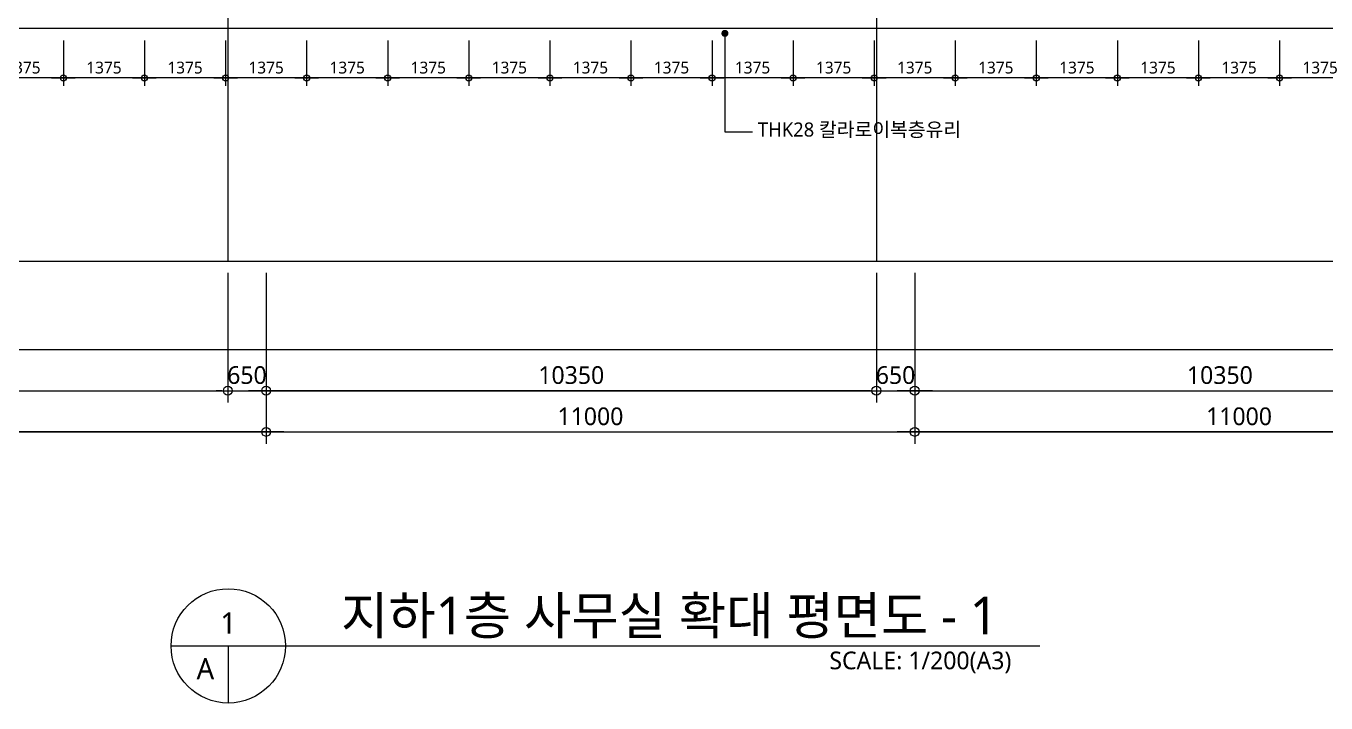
# Model space of a CAD drawing. Header units: millimetres. Extents: x 3775 to 244986, y 1861 to 55808.
# Drawn here: x 28978 to 51025, y 3751 to 15241 of the extents above; entities that cross this region are included whole.
import ezdxf
from ezdxf.enums import TextEntityAlignment as Align

# ---------------------------------------------------------------- set-up
doc = ezdxf.new("R2010")
doc.units = ezdxf.units.MM
doc.header["$LTSCALE"] = 100
doc.header["$MEASUREMENT"] = 0
doc.header["$PDSIZE"] = -10
doc.linetypes.add('CEN', pattern=[62, 60, -1, 0, -1])
doc.layers.get('0').update_dxf_attribs({"linetype": 'CONTINUOUS'})
doc.layers.get('Defpoints').update_dxf_attribs({"color": 171, "linetype": 'CONTINUOUS'})
for name, color, linetype in [('CEN(ST)', 1, 'CEN'), ('NDIM', 7, 'CONTINUOUS'), ('SYM', 7, 'CONTINUOUS'), ('TEXT', 3, 'CONTINUOUS'), ('TEXT(MIN)', 7, 'CONTINUOUS')]:
    doc.layers.add(name, color=color, linetype=linetype)
doc.styles.add('CGS', font='cgse', dxfattribs={"bigfont": 'cgs'})
doc.styles.add('나눔바른고딕', font='NanumBarunGothic.ttf')
doc.dimstyles.new('NDIM 1200', dxfattribs={"dimscale": 75, "dimtxt": 3, "dimasz": 1, "dimexe": 2, "dimexo": 2, "dimgap": 1, "dimtad": 1, "dimdec": 0, "dimdsep": 46, "dimtxsty": 'CGS', "dimblk": 'DOT0', "dimcen": 1, "dimdle": 8, "dimclrd": 256, "dimclre": 256, "dimclrt": 256, "dimadec": 0, "dimazin": 0, "dimtfac": 1, "dimtdec": 0, "dimtix": 1, "dimtmove": 2, "dimatfit": 3, "dimldrblk": 'DOT0', "dimfxl": 1, "dimtolj": 1, "dimtzin": 0, "dimlwd": -1, "dimlwe": -1, "dimarcsym": 0})

# ---------------------------------------------------------------- blocks, each defined once
blk = doc.blocks.new('DOT0')
blk.add_line((-3, 0), (3, 0))
at = {"color": 6}
blk.add_circle((0, 0), 0.75, dxfattribs=at)
blk = doc.blocks.new('*D235')
at = {"layer": 'Defpoints', "color": 0, "ltscale": 0.4, "transparency": 16777216}
for p in [(32400, 11252), (33050, 11252), (33050, 9052)]:
    blk.add_point(p, dxfattribs=at)
at = {"layer": 'NDIM', "ltscale": 0.4, "transparency": 16777216}
for p, q in [((32400, 11052), (32400, 8852)), ((33050, 11052), (33050, 8852)), ((32300, 9052), (32200, 9052)), ((32400, 9052), (33050, 9052)), ((33150, 9052), (33250, 9052))]:
    blk.add_line(p, q, dxfattribs=at)
at = {"layer": 'NDIM', "ltscale": 0.4, "transparency": 16777216, "xscale": 100, "yscale": 100, "zscale": 100}
blk.add_blockref('DOT0', (32400, 9052), dxfattribs=at)
at = {"layer": 'NDIM', "ltscale": 0.4, "transparency": 16777216, "xscale": 100, "yscale": 100, "zscale": 100, "rotation": 180}
blk.add_blockref('DOT0', (33050, 9052), dxfattribs=at)
at = {"layer": 'NDIM', "ltscale": 0.4, "transparency": 16777216, "insert": (32725, 9315), "char_height": 300, "attachment_point": 5, "style": '나눔바른고딕'}
blk.add_mtext('\\A1;650', dxfattribs=at)
blk = doc.blocks.new('*D236')
at = {"layer": 'Defpoints', "color": 0, "ltscale": 0.4, "transparency": 16777216}
for p in [(22050, 11252), (32400, 11252), (32400, 9052)]:
    blk.add_point(p, dxfattribs=at)
at = {"layer": 'NDIM', "ltscale": 0.4, "transparency": 16777216}
for p, q in [((22050, 11052), (22050, 8852)), ((32400, 11052), (32400, 8852)), ((22150, 9052), (32300, 9052))]:
    blk.add_line(p, q, dxfattribs=at)
at = {"layer": 'NDIM', "ltscale": 0.4, "transparency": 16777216, "xscale": 100, "yscale": 100, "zscale": 100, "rotation": 180}
blk.add_blockref('DOT0', (22050, 9052), dxfattribs=at)
at = {"layer": 'NDIM', "ltscale": 0.4, "transparency": 16777216, "xscale": 100, "yscale": 100, "zscale": 100}
blk.add_blockref('DOT0', (32400, 9052), dxfattribs=at)
at = {"layer": 'NDIM', "ltscale": 0.4, "transparency": 16777216, "insert": (27225, 9315), "char_height": 300, "attachment_point": 5, "style": '나눔바른고딕'}
blk.add_mtext('\\A1;10350', dxfattribs=at)
blk = doc.blocks.new('*D237')
at = {"layer": 'Defpoints', "color": 0, "ltscale": 0.4, "transparency": 16777216}
for p in [(33050, 11252), (43400, 11252), (33050, 9052)]:
    blk.add_point(p, dxfattribs=at)
at = {"layer": 'NDIM', "ltscale": 0.4, "transparency": 16777216}
for p, q in [((33050, 11052), (33050, 8852)), ((43400, 11052), (43400, 8852)), ((43300, 9052), (33150, 9052))]:
    blk.add_line(p, q, dxfattribs=at)
at = {"layer": 'NDIM', "ltscale": 0.4, "transparency": 16777216, "xscale": 100, "yscale": 100, "zscale": 100, "rotation": 180}
blk.add_blockref('DOT0', (33050, 9052), dxfattribs=at)
at = {"layer": 'NDIM', "ltscale": 0.4, "transparency": 16777216, "xscale": 100, "yscale": 100, "zscale": 100}
blk.add_blockref('DOT0', (43400, 9052), dxfattribs=at)
at = {"layer": 'NDIM', "ltscale": 0.4, "transparency": 16777216, "insert": (38225, 9315), "char_height": 300, "attachment_point": 5, "style": '나눔바른고딕'}
blk.add_mtext('\\A1;10350', dxfattribs=at)
blk = doc.blocks.new('*D241')
at = {"layer": 'Defpoints', "color": 0, "ltscale": 0.4, "transparency": 16777216}
for p in [(43400, 11252), (44050, 11252), (44050, 9052)]:
    blk.add_point(p, dxfattribs=at)
at = {"layer": 'NDIM', "ltscale": 0.4, "transparency": 16777216}
for p, q in [((43400, 11052), (43400, 8852)), ((44050, 11052), (44050, 8852)), ((43300, 9052), (43200, 9052)), ((43400, 9052), (44050, 9052)), ((44150, 9052), (44250, 9052))]:
    blk.add_line(p, q, dxfattribs=at)
at = {"layer": 'NDIM', "ltscale": 0.4, "transparency": 16777216, "xscale": 100, "yscale": 100, "zscale": 100}
blk.add_blockref('DOT0', (43400, 9052), dxfattribs=at)
at = {"layer": 'NDIM', "ltscale": 0.4, "transparency": 16777216, "xscale": 100, "yscale": 100, "zscale": 100, "rotation": 180}
blk.add_blockref('DOT0', (44050, 9052), dxfattribs=at)
at = {"layer": 'NDIM', "ltscale": 0.4, "transparency": 16777216, "insert": (43725, 9315), "char_height": 300, "attachment_point": 5, "style": '나눔바른고딕'}
blk.add_mtext('\\A1;650', dxfattribs=at)
blk = doc.blocks.new('*D242')
at = {"layer": 'Defpoints', "color": 0, "ltscale": 0.4, "transparency": 16777216}
for p in [(44050, 11252), (54400, 11252), (54400, 9052)]:
    blk.add_point(p, dxfattribs=at)
at = {"layer": 'NDIM', "ltscale": 0.4, "transparency": 16777216}
for p, q in [((44050, 11052), (44050, 8852)), ((54400, 11052), (54400, 8852)), ((44150, 9052), (54300, 9052))]:
    blk.add_line(p, q, dxfattribs=at)
at = {"layer": 'NDIM', "ltscale": 0.4, "transparency": 16777216, "xscale": 100, "yscale": 100, "zscale": 100, "rotation": 180}
blk.add_blockref('DOT0', (44050, 9052), dxfattribs=at)
at = {"layer": 'NDIM', "ltscale": 0.4, "transparency": 16777216, "xscale": 100, "yscale": 100, "zscale": 100}
blk.add_blockref('DOT0', (54400, 9052), dxfattribs=at)
at = {"layer": 'NDIM', "ltscale": 0.4, "transparency": 16777216, "insert": (49225, 9315), "char_height": 300, "attachment_point": 5, "style": '나눔바른고딕'}
blk.add_mtext('\\A1;10350', dxfattribs=at)
blk = doc.blocks.new('*D247')
at = {"layer": 'Defpoints', "color": 0, "ltscale": 0.4, "transparency": 16777216}
for p in [(44050, 11252), (55050, 11252), (44050, 8352)]:
    blk.add_point(p, dxfattribs=at)
at = {"layer": 'NDIM', "ltscale": 0.4, "transparency": 16777216}
for p, q in [((44050, 11052), (44050, 8152)), ((55050, 11052), (55050, 8152)), ((54950, 8352), (44150, 8352))]:
    blk.add_line(p, q, dxfattribs=at)
at = {"layer": 'NDIM', "ltscale": 0.4, "transparency": 16777216, "xscale": 100, "yscale": 100, "zscale": 100, "rotation": 180}
blk.add_blockref('DOT0', (44050, 8352), dxfattribs=at)
at = {"layer": 'NDIM', "ltscale": 0.4, "transparency": 16777216, "xscale": 100, "yscale": 100, "zscale": 100}
blk.add_blockref('DOT0', (55050, 8352), dxfattribs=at)
at = {"layer": 'NDIM', "ltscale": 0.4, "transparency": 16777216, "insert": (49550, 8615), "char_height": 300, "attachment_point": 5, "style": '나눔바른고딕'}
blk.add_mtext('\\A1;11000', dxfattribs=at)
blk = doc.blocks.new('*D248')
at = {"layer": 'Defpoints', "color": 0, "ltscale": 0.4, "transparency": 16777216}
for p in [(33050, 11252), (44050, 11252), (44050, 8352)]:
    blk.add_point(p, dxfattribs=at)
at = {"layer": 'NDIM', "ltscale": 0.4, "transparency": 16777216}
for p, q in [((33050, 11052), (33050, 8152)), ((44050, 11052), (44050, 8152)), ((33150, 8352), (43950, 8352))]:
    blk.add_line(p, q, dxfattribs=at)
at = {"layer": 'NDIM', "ltscale": 0.4, "transparency": 16777216, "xscale": 100, "yscale": 100, "zscale": 100, "rotation": 180}
blk.add_blockref('DOT0', (33050, 8352), dxfattribs=at)
at = {"layer": 'NDIM', "ltscale": 0.4, "transparency": 16777216, "xscale": 100, "yscale": 100, "zscale": 100}
blk.add_blockref('DOT0', (44050, 8352), dxfattribs=at)
at = {"layer": 'NDIM', "ltscale": 0.4, "transparency": 16777216, "insert": (38550, 8615), "char_height": 300, "attachment_point": 5, "style": '나눔바른고딕'}
blk.add_mtext('\\A1;11000', dxfattribs=at)
blk = doc.blocks.new('*D249')
at = {"layer": 'Defpoints', "color": 0, "ltscale": 0.4, "transparency": 16777216}
for p in [(22050, 11252), (33050, 11252), (22050, 8352)]:
    blk.add_point(p, dxfattribs=at)
at = {"layer": 'NDIM', "ltscale": 0.4, "transparency": 16777216}
for p, q in [((22050, 11052), (22050, 8152)), ((33050, 11052), (33050, 8152)), ((32950, 8352), (22150, 8352))]:
    blk.add_line(p, q, dxfattribs=at)
at = {"layer": 'NDIM', "ltscale": 0.4, "transparency": 16777216, "xscale": 100, "yscale": 100, "zscale": 100, "rotation": 180}
blk.add_blockref('DOT0', (22050, 8352), dxfattribs=at)
at = {"layer": 'NDIM', "ltscale": 0.4, "transparency": 16777216, "xscale": 100, "yscale": 100, "zscale": 100}
blk.add_blockref('DOT0', (33050, 8352), dxfattribs=at)
at = {"layer": 'NDIM', "ltscale": 0.4, "transparency": 16777216, "insert": (27550, 8615), "char_height": 300, "attachment_point": 5, "style": '나눔바른고딕'}
blk.add_mtext('\\A1;11000', dxfattribs=at)
blk = doc.blocks.new('*D207')
at = {"layer": 'Defpoints', "color": 0, "ltscale": 0.4, "transparency": 16777216}
for p in [(28237, 15129), (29612, 15129), (28237, 14359)]:
    blk.add_point(p, dxfattribs=at)
at = {"layer": 'NDIM', "ltscale": 0.4, "transparency": 16777216}
for p, q in [((28237, 14995), (28237, 14225)), ((29612, 14995), (29612, 14225)), ((29545, 14359), (28304, 14359))]:
    blk.add_line(p, q, dxfattribs=at)
at = {"layer": 'NDIM', "ltscale": 0.4, "transparency": 16777216, "xscale": 67, "yscale": 67, "zscale": 67, "rotation": 180}
blk.add_blockref('DOT0', (28237, 14359), dxfattribs=at)
at = {"layer": 'NDIM', "ltscale": 0.4, "transparency": 16777216, "xscale": 67, "yscale": 67, "zscale": 67}
blk.add_blockref('DOT0', (29612, 14359), dxfattribs=at)
at = {"layer": 'NDIM', "ltscale": 0.4, "transparency": 16777216, "insert": (28925, 14534), "char_height": 201, "attachment_point": 5, "style": '나눔바른고딕'}
blk.add_mtext('\\A1;1375', dxfattribs=at)
blk = doc.blocks.new('*D208')
at = {"layer": 'Defpoints', "color": 0, "ltscale": 0.4, "transparency": 16777216}
for p in [(29612, 15129), (30987, 15129), (29612, 14359)]:
    blk.add_point(p, dxfattribs=at)
at = {"layer": 'NDIM', "ltscale": 0.4, "transparency": 16777216}
for p, q in [((29612, 14995), (29612, 14225)), ((30987, 14995), (30987, 14225)), ((30920, 14359), (29679, 14359))]:
    blk.add_line(p, q, dxfattribs=at)
at = {"layer": 'NDIM', "ltscale": 0.4, "transparency": 16777216, "xscale": 67, "yscale": 67, "zscale": 67, "rotation": 180}
blk.add_blockref('DOT0', (29612, 14359), dxfattribs=at)
at = {"layer": 'NDIM', "ltscale": 0.4, "transparency": 16777216, "xscale": 67, "yscale": 67, "zscale": 67}
blk.add_blockref('DOT0', (30987, 14359), dxfattribs=at)
at = {"layer": 'NDIM', "ltscale": 0.4, "transparency": 16777216, "insert": (30300, 14534), "char_height": 201, "attachment_point": 5, "style": '나눔바른고딕'}
blk.add_mtext('\\A1;1375', dxfattribs=at)
blk = doc.blocks.new('*D209')
at = {"layer": 'Defpoints', "color": 0, "ltscale": 0.4, "transparency": 16777216}
for p in [(30987, 15129), (32362, 15129), (30987, 14359)]:
    blk.add_point(p, dxfattribs=at)
at = {"layer": 'NDIM', "ltscale": 0.4, "transparency": 16777216}
for p, q in [((30987, 14995), (30987, 14225)), ((32362, 14995), (32362, 14225)), ((32295, 14359), (31054, 14359))]:
    blk.add_line(p, q, dxfattribs=at)
at = {"layer": 'NDIM', "ltscale": 0.4, "transparency": 16777216, "xscale": 67, "yscale": 67, "zscale": 67, "rotation": 180}
blk.add_blockref('DOT0', (30987, 14359), dxfattribs=at)
at = {"layer": 'NDIM', "ltscale": 0.4, "transparency": 16777216, "xscale": 67, "yscale": 67, "zscale": 67}
blk.add_blockref('DOT0', (32362, 14359), dxfattribs=at)
at = {"layer": 'NDIM', "ltscale": 0.4, "transparency": 16777216, "insert": (31675, 14534), "char_height": 201, "attachment_point": 5, "style": '나눔바른고딕'}
blk.add_mtext('\\A1;1375', dxfattribs=at)
blk = doc.blocks.new('*D210')
at = {"layer": 'Defpoints', "color": 0, "ltscale": 0.4, "transparency": 16777216}
for p in [(32362, 15129), (33737, 15129), (32362, 14359)]:
    blk.add_point(p, dxfattribs=at)
at = {"layer": 'NDIM', "ltscale": 0.4, "transparency": 16777216}
for p, q in [((32362, 14995), (32362, 14225)), ((33737, 14995), (33737, 14225)), ((33670, 14359), (32429, 14359))]:
    blk.add_line(p, q, dxfattribs=at)
at = {"layer": 'NDIM', "ltscale": 0.4, "transparency": 16777216, "xscale": 67, "yscale": 67, "zscale": 67, "rotation": 180}
blk.add_blockref('DOT0', (32362, 14359), dxfattribs=at)
at = {"layer": 'NDIM', "ltscale": 0.4, "transparency": 16777216, "xscale": 67, "yscale": 67, "zscale": 67}
blk.add_blockref('DOT0', (33737, 14359), dxfattribs=at)
at = {"layer": 'NDIM', "ltscale": 0.4, "transparency": 16777216, "insert": (33050, 14534), "char_height": 201, "attachment_point": 5, "style": '나눔바른고딕'}
blk.add_mtext('\\A1;1375', dxfattribs=at)
blk = doc.blocks.new('*D211')
at = {"layer": 'Defpoints', "color": 0, "ltscale": 0.4, "transparency": 16777216}
for p in [(33737, 15129), (35112, 15129), (33737, 14359)]:
    blk.add_point(p, dxfattribs=at)
at = {"layer": 'NDIM', "ltscale": 0.4, "transparency": 16777216}
for p, q in [((33737, 14995), (33737, 14225)), ((35112, 14995), (35112, 14225)), ((35045, 14359), (33804, 14359))]:
    blk.add_line(p, q, dxfattribs=at)
at = {"layer": 'NDIM', "ltscale": 0.4, "transparency": 16777216, "xscale": 67, "yscale": 67, "zscale": 67, "rotation": 180}
blk.add_blockref('DOT0', (33737, 14359), dxfattribs=at)
at = {"layer": 'NDIM', "ltscale": 0.4, "transparency": 16777216, "xscale": 67, "yscale": 67, "zscale": 67}
blk.add_blockref('DOT0', (35112, 14359), dxfattribs=at)
at = {"layer": 'NDIM', "ltscale": 0.4, "transparency": 16777216, "insert": (34425, 14534), "char_height": 201, "attachment_point": 5, "style": '나눔바른고딕'}
blk.add_mtext('\\A1;1375', dxfattribs=at)
blk = doc.blocks.new('*D212')
at = {"layer": 'Defpoints', "color": 0, "ltscale": 0.4, "transparency": 16777216}
for p in [(35112, 15129), (36487, 15129), (35112, 14359)]:
    blk.add_point(p, dxfattribs=at)
at = {"layer": 'NDIM', "ltscale": 0.4, "transparency": 16777216}
for p, q in [((35112, 14995), (35112, 14225)), ((36487, 14995), (36487, 14225)), ((36420, 14359), (35179, 14359))]:
    blk.add_line(p, q, dxfattribs=at)
at = {"layer": 'NDIM', "ltscale": 0.4, "transparency": 16777216, "xscale": 67, "yscale": 67, "zscale": 67, "rotation": 180}
blk.add_blockref('DOT0', (35112, 14359), dxfattribs=at)
at = {"layer": 'NDIM', "ltscale": 0.4, "transparency": 16777216, "xscale": 67, "yscale": 67, "zscale": 67}
blk.add_blockref('DOT0', (36487, 14359), dxfattribs=at)
at = {"layer": 'NDIM', "ltscale": 0.4, "transparency": 16777216, "insert": (35800, 14534), "char_height": 201, "attachment_point": 5, "style": '나눔바른고딕'}
blk.add_mtext('\\A1;1375', dxfattribs=at)
blk = doc.blocks.new('*D213')
at = {"layer": 'Defpoints', "color": 0, "ltscale": 0.4, "transparency": 16777216}
for p in [(36487, 15129), (37862, 15129), (36487, 14359)]:
    blk.add_point(p, dxfattribs=at)
at = {"layer": 'NDIM', "ltscale": 0.4, "transparency": 16777216}
for p, q in [((36487, 14995), (36487, 14225)), ((37862, 14995), (37862, 14225)), ((37795, 14359), (36554, 14359))]:
    blk.add_line(p, q, dxfattribs=at)
at = {"layer": 'NDIM', "ltscale": 0.4, "transparency": 16777216, "xscale": 67, "yscale": 67, "zscale": 67, "rotation": 180}
blk.add_blockref('DOT0', (36487, 14359), dxfattribs=at)
at = {"layer": 'NDIM', "ltscale": 0.4, "transparency": 16777216, "xscale": 67, "yscale": 67, "zscale": 67}
blk.add_blockref('DOT0', (37862, 14359), dxfattribs=at)
at = {"layer": 'NDIM', "ltscale": 0.4, "transparency": 16777216, "insert": (37175, 14534), "char_height": 201, "attachment_point": 5, "style": '나눔바른고딕'}
blk.add_mtext('\\A1;1375', dxfattribs=at)
blk = doc.blocks.new('*D214')
at = {"layer": 'Defpoints', "color": 0, "ltscale": 0.4, "transparency": 16777216}
for p in [(37862, 15129), (39237, 15129), (37862, 14359)]:
    blk.add_point(p, dxfattribs=at)
at = {"layer": 'NDIM', "ltscale": 0.4, "transparency": 16777216}
for p, q in [((37862, 14995), (37862, 14225)), ((39237, 14995), (39237, 14225)), ((39170, 14359), (37929, 14359))]:
    blk.add_line(p, q, dxfattribs=at)
at = {"layer": 'NDIM', "ltscale": 0.4, "transparency": 16777216, "xscale": 67, "yscale": 67, "zscale": 67, "rotation": 180}
blk.add_blockref('DOT0', (37862, 14359), dxfattribs=at)
at = {"layer": 'NDIM', "ltscale": 0.4, "transparency": 16777216, "xscale": 67, "yscale": 67, "zscale": 67}
blk.add_blockref('DOT0', (39237, 14359), dxfattribs=at)
at = {"layer": 'NDIM', "ltscale": 0.4, "transparency": 16777216, "insert": (38550, 14534), "char_height": 201, "attachment_point": 5, "style": '나눔바른고딕'}
blk.add_mtext('\\A1;1375', dxfattribs=at)
blk = doc.blocks.new('*D215')
at = {"layer": 'Defpoints', "color": 0, "ltscale": 0.4, "transparency": 16777216}
for p in [(39237, 15129), (40612, 15129), (39237, 14359)]:
    blk.add_point(p, dxfattribs=at)
at = {"layer": 'NDIM', "ltscale": 0.4, "transparency": 16777216}
for p, q in [((39237, 14995), (39237, 14225)), ((40612, 14995), (40612, 14225)), ((40545, 14359), (39304, 14359))]:
    blk.add_line(p, q, dxfattribs=at)
at = {"layer": 'NDIM', "ltscale": 0.4, "transparency": 16777216, "xscale": 67, "yscale": 67, "zscale": 67, "rotation": 180}
blk.add_blockref('DOT0', (39237, 14359), dxfattribs=at)
at = {"layer": 'NDIM', "ltscale": 0.4, "transparency": 16777216, "xscale": 67, "yscale": 67, "zscale": 67}
blk.add_blockref('DOT0', (40612, 14359), dxfattribs=at)
at = {"layer": 'NDIM', "ltscale": 0.4, "transparency": 16777216, "insert": (39925, 14534), "char_height": 201, "attachment_point": 5, "style": '나눔바른고딕'}
blk.add_mtext('\\A1;1375', dxfattribs=at)
blk = doc.blocks.new('*D216')
at = {"layer": 'Defpoints', "color": 0, "ltscale": 0.4, "transparency": 16777216}
for p in [(40612, 15129), (41987, 15129), (40612, 14359)]:
    blk.add_point(p, dxfattribs=at)
at = {"layer": 'NDIM', "ltscale": 0.4, "transparency": 16777216}
for p, q in [((40612, 14995), (40612, 14225)), ((41987, 14995), (41987, 14225)), ((41920, 14359), (40679, 14359))]:
    blk.add_line(p, q, dxfattribs=at)
at = {"layer": 'NDIM', "ltscale": 0.4, "transparency": 16777216, "xscale": 67, "yscale": 67, "zscale": 67, "rotation": 180}
blk.add_blockref('DOT0', (40612, 14359), dxfattribs=at)
at = {"layer": 'NDIM', "ltscale": 0.4, "transparency": 16777216, "xscale": 67, "yscale": 67, "zscale": 67}
blk.add_blockref('DOT0', (41987, 14359), dxfattribs=at)
at = {"layer": 'NDIM', "ltscale": 0.4, "transparency": 16777216, "insert": (41300, 14534), "char_height": 201, "attachment_point": 5, "style": '나눔바른고딕'}
blk.add_mtext('\\A1;1375', dxfattribs=at)
blk = doc.blocks.new('*D217')
at = {"layer": 'Defpoints', "color": 0, "ltscale": 0.4, "transparency": 16777216}
for p in [(41987, 15129), (43362, 15129), (41987, 14359)]:
    blk.add_point(p, dxfattribs=at)
at = {"layer": 'NDIM', "ltscale": 0.4, "transparency": 16777216}
for p, q in [((41987, 14995), (41987, 14225)), ((43362, 14995), (43362, 14225)), ((43295, 14359), (42054, 14359))]:
    blk.add_line(p, q, dxfattribs=at)
at = {"layer": 'NDIM', "ltscale": 0.4, "transparency": 16777216, "xscale": 67, "yscale": 67, "zscale": 67, "rotation": 180}
blk.add_blockref('DOT0', (41987, 14359), dxfattribs=at)
at = {"layer": 'NDIM', "ltscale": 0.4, "transparency": 16777216, "xscale": 67, "yscale": 67, "zscale": 67}
blk.add_blockref('DOT0', (43362, 14359), dxfattribs=at)
at = {"layer": 'NDIM', "ltscale": 0.4, "transparency": 16777216, "insert": (42675, 14534), "char_height": 201, "attachment_point": 5, "style": '나눔바른고딕'}
blk.add_mtext('\\A1;1375', dxfattribs=at)
blk = doc.blocks.new('*D218')
at = {"layer": 'Defpoints', "color": 0, "ltscale": 0.4, "transparency": 16777216}
for p in [(43362, 15129), (44737, 15129), (43362, 14359)]:
    blk.add_point(p, dxfattribs=at)
at = {"layer": 'NDIM', "ltscale": 0.4, "transparency": 16777216}
for p, q in [((43362, 14995), (43362, 14225)), ((44737, 14995), (44737, 14225)), ((44670, 14359), (43429, 14359))]:
    blk.add_line(p, q, dxfattribs=at)
at = {"layer": 'NDIM', "ltscale": 0.4, "transparency": 16777216, "xscale": 67, "yscale": 67, "zscale": 67, "rotation": 180}
blk.add_blockref('DOT0', (43362, 14359), dxfattribs=at)
at = {"layer": 'NDIM', "ltscale": 0.4, "transparency": 16777216, "xscale": 67, "yscale": 67, "zscale": 67}
blk.add_blockref('DOT0', (44737, 14359), dxfattribs=at)
at = {"layer": 'NDIM', "ltscale": 0.4, "transparency": 16777216, "insert": (44050, 14534), "char_height": 201, "attachment_point": 5, "style": '나눔바른고딕'}
blk.add_mtext('\\A1;1375', dxfattribs=at)
blk = doc.blocks.new('*D219')
at = {"layer": 'Defpoints', "color": 0, "ltscale": 0.4, "transparency": 16777216}
for p in [(44737, 15129), (46112, 15129), (44737, 14359)]:
    blk.add_point(p, dxfattribs=at)
at = {"layer": 'NDIM', "ltscale": 0.4, "transparency": 16777216}
for p, q in [((44737, 14995), (44737, 14225)), ((46112, 14995), (46112, 14225)), ((46045, 14359), (44804, 14359))]:
    blk.add_line(p, q, dxfattribs=at)
at = {"layer": 'NDIM', "ltscale": 0.4, "transparency": 16777216, "xscale": 67, "yscale": 67, "zscale": 67, "rotation": 180}
blk.add_blockref('DOT0', (44737, 14359), dxfattribs=at)
at = {"layer": 'NDIM', "ltscale": 0.4, "transparency": 16777216, "xscale": 67, "yscale": 67, "zscale": 67}
blk.add_blockref('DOT0', (46112, 14359), dxfattribs=at)
at = {"layer": 'NDIM', "ltscale": 0.4, "transparency": 16777216, "insert": (45425, 14534), "char_height": 201, "attachment_point": 5, "style": '나눔바른고딕'}
blk.add_mtext('\\A1;1375', dxfattribs=at)
blk = doc.blocks.new('*D220')
at = {"layer": 'Defpoints', "color": 0, "ltscale": 0.4, "transparency": 16777216}
for p in [(46112, 15129), (47487, 15129), (46112, 14359)]:
    blk.add_point(p, dxfattribs=at)
at = {"layer": 'NDIM', "ltscale": 0.4, "transparency": 16777216}
for p, q in [((46112, 14995), (46112, 14225)), ((47487, 14995), (47487, 14225)), ((47420, 14359), (46179, 14359))]:
    blk.add_line(p, q, dxfattribs=at)
at = {"layer": 'NDIM', "ltscale": 0.4, "transparency": 16777216, "xscale": 67, "yscale": 67, "zscale": 67, "rotation": 180}
blk.add_blockref('DOT0', (46112, 14359), dxfattribs=at)
at = {"layer": 'NDIM', "ltscale": 0.4, "transparency": 16777216, "xscale": 67, "yscale": 67, "zscale": 67}
blk.add_blockref('DOT0', (47487, 14359), dxfattribs=at)
at = {"layer": 'NDIM', "ltscale": 0.4, "transparency": 16777216, "insert": (46800, 14534), "char_height": 201, "attachment_point": 5, "style": '나눔바른고딕'}
blk.add_mtext('\\A1;1375', dxfattribs=at)
blk = doc.blocks.new('*D221')
at = {"layer": 'Defpoints', "color": 0, "ltscale": 0.4, "transparency": 16777216}
for p in [(47487, 15129), (48862, 15129), (47487, 14359)]:
    blk.add_point(p, dxfattribs=at)
at = {"layer": 'NDIM', "ltscale": 0.4, "transparency": 16777216}
for p, q in [((47487, 14995), (47487, 14225)), ((48862, 14995), (48862, 14225)), ((48795, 14359), (47554, 14359))]:
    blk.add_line(p, q, dxfattribs=at)
at = {"layer": 'NDIM', "ltscale": 0.4, "transparency": 16777216, "xscale": 67, "yscale": 67, "zscale": 67, "rotation": 180}
blk.add_blockref('DOT0', (47487, 14359), dxfattribs=at)
at = {"layer": 'NDIM', "ltscale": 0.4, "transparency": 16777216, "xscale": 67, "yscale": 67, "zscale": 67}
blk.add_blockref('DOT0', (48862, 14359), dxfattribs=at)
at = {"layer": 'NDIM', "ltscale": 0.4, "transparency": 16777216, "insert": (48175, 14534), "char_height": 201, "attachment_point": 5, "style": '나눔바른고딕'}
blk.add_mtext('\\A1;1375', dxfattribs=at)
blk = doc.blocks.new('*D222')
at = {"layer": 'Defpoints', "color": 0, "ltscale": 0.4, "transparency": 16777216}
for p in [(48862, 15129), (50237, 15129), (48862, 14359)]:
    blk.add_point(p, dxfattribs=at)
at = {"layer": 'NDIM', "ltscale": 0.4, "transparency": 16777216}
for p, q in [((48862, 14995), (48862, 14225)), ((50237, 14995), (50237, 14225)), ((50170, 14359), (48929, 14359))]:
    blk.add_line(p, q, dxfattribs=at)
at = {"layer": 'NDIM', "ltscale": 0.4, "transparency": 16777216, "xscale": 67, "yscale": 67, "zscale": 67, "rotation": 180}
blk.add_blockref('DOT0', (48862, 14359), dxfattribs=at)
at = {"layer": 'NDIM', "ltscale": 0.4, "transparency": 16777216, "xscale": 67, "yscale": 67, "zscale": 67}
blk.add_blockref('DOT0', (50237, 14359), dxfattribs=at)
at = {"layer": 'NDIM', "ltscale": 0.4, "transparency": 16777216, "insert": (49550, 14534), "char_height": 201, "attachment_point": 5, "style": '나눔바른고딕'}
blk.add_mtext('\\A1;1375', dxfattribs=at)
blk = doc.blocks.new('*D223')
at = {"layer": 'Defpoints', "color": 0, "ltscale": 0.4, "transparency": 16777216}
for p in [(50237, 15129), (51612, 15129), (50237, 14359)]:
    blk.add_point(p, dxfattribs=at)
at = {"layer": 'NDIM', "ltscale": 0.4, "transparency": 16777216}
for p, q in [((50237, 14995), (50237, 14225)), ((51612, 14995), (51612, 14225)), ((51545, 14359), (50304, 14359))]:
    blk.add_line(p, q, dxfattribs=at)
at = {"layer": 'NDIM', "ltscale": 0.4, "transparency": 16777216, "xscale": 67, "yscale": 67, "zscale": 67, "rotation": 180}
blk.add_blockref('DOT0', (50237, 14359), dxfattribs=at)
at = {"layer": 'NDIM', "ltscale": 0.4, "transparency": 16777216, "xscale": 67, "yscale": 67, "zscale": 67}
blk.add_blockref('DOT0', (51612, 14359), dxfattribs=at)
at = {"layer": 'NDIM', "ltscale": 0.4, "transparency": 16777216, "insert": (50925, 14534), "char_height": 201, "attachment_point": 5, "style": '나눔바른고딕'}
blk.add_mtext('\\A1;1375', dxfattribs=at)

msp = doc.modelspace()

# ---------------------------------------------------------------- linework, layer by layer
at = {"layer": 'CEN(ST)', "ltscale": 10000}
for p, q in [((32399.8, 47221.6), (32399.8, 11251.7)), ((43399.8, 34105.3), (43399.8, 11251.7)), ((8550.1, 15203.8), (68118.8, 15203.8))]:
    msp.add_line(p, q, dxfattribs=at)
at = {"layer": 'Defpoints', "ltscale": 10000}
for points in [[(5650.1, 8351.7), (71018.8, 8351.7), (71018.8, 50121.6), (5650.1, 50121.6)], [(6350.1, 9051.7), (70318.8, 9051.7), (70318.8, 49421.6), (6350.1, 49421.6)], [(7050.1, 9751.7), (69618.8, 9751.7), (69618.8, 48721.6), (7050.1, 48721.6)], [(8550.1, 11251.7), (68118.8, 11251.7), (68118.8, 47221.6), (8550.1, 47221.6)]]:
    msp.add_lwpolyline(points, close=True, dxfattribs=at)
at = {"layer": 'SYM'}
for p, q in [((31438.4, 4720.8), (46172.2, 4720.8)), ((32408.1, 4720.8), (32408.1, 3751.1))]:
    msp.add_line(p, q, dxfattribs=at)
msp.add_circle((32408.1, 4720.8), 969.7, dxfattribs=at)

# ---------------------------------------------------------------- texts
at = {"layer": 'TEXT', "style": '나눔바른고딕'}
msp.add_text('지하1층 사무실 확대 평면도 - 1 ', height=640, dxfattribs=at).set_placement((45677.1, 5234.7), align=Align.MIDDLE_RIGHT)
for s, p in [('1', (32408.1, 5108.7)), ('A', (32020.2, 4332.9))]:
    msp.add_text(s, height=360, dxfattribs=at).set_placement(p, align=Align.MIDDLE)
msp.add_text('SCALE: 1/200(A3)', height=300, dxfattribs=at).set_placement((45688.7, 4623.8), align=Align.TOP_RIGHT)
at = {"layer": 'TEXT(MIN)', "style": '나눔바른고딕'}
msp.add_text('THK28 칼라로이복층유리', height=240, dxfattribs=at).set_placement((41389.1, 13483.5), align=Align.MIDDLE_LEFT)

# ---------------------------------------------------------------- dimensions: what is measured, and where the dimension line sits
at = {"layer": 'NDIM', "ltscale": 0.4}
for base, p1, p2, override, picture, middle in [((28237.3, 14358.6), (29612.3, 15128.8), (28237.3, 15128.8), {"dimscale": 67, "dimtxsty": '나눔바른고딕'}, '*D207', (28924.8, 14534.4)), ((29612.3, 14358.6), (30987.3, 15128.8), (29612.3, 15128.8), {"dimscale": 67, "dimtxsty": '나눔바른고딕'}, '*D208', (30299.8, 14534.4)), ((30987.3, 14358.6), (32362.3, 15128.8), (30987.3, 15128.8), {"dimscale": 67, "dimtxsty": '나눔바른고딕'}, '*D209', (31674.8, 14534.4)), ((32362.3, 14358.6), (33737.3, 15128.8), (32362.3, 15128.8), {"dimscale": 67, "dimtxsty": '나눔바른고딕'}, '*D210', (33049.8, 14534.4)), ((33737.3, 14358.6), (35112.3, 15128.8), (33737.3, 15128.8), {"dimscale": 67, "dimtxsty": '나눔바른고딕'}, '*D211', (34424.8, 14534.4)), ((35112.3, 14358.6), (36487.3, 15128.8), (35112.3, 15128.8), {"dimscale": 67, "dimtxsty": '나눔바른고딕'}, '*D212', (35799.8, 14534.4)), ((36487.3, 14358.6), (37862.3, 15128.8), (36487.3, 15128.8), {"dimscale": 67, "dimtxsty": '나눔바른고딕'}, '*D213', (37174.8, 14534.4)), ((37862.3, 14358.6), (39237.3, 15128.8), (37862.3, 15128.8), {"dimscale": 67, "dimtxsty": '나눔바른고딕'}, '*D214', (38549.8, 14534.4)), ((39237.3, 14358.6), (40612.3, 15128.8), (39237.3, 15128.8), {"dimscale": 67, "dimtxsty": '나눔바른고딕'}, '*D215', (39924.8, 14534.4)), ((40612.3, 14358.6), (41987.3, 15128.8), (40612.3, 15128.8), {"dimscale": 67, "dimtxsty": '나눔바른고딕'}, '*D216', (41299.8, 14534.4)), ((41987.3, 14358.6), (43362.3, 15128.8), (41987.3, 15128.8), {"dimscale": 67, "dimtxsty": '나눔바른고딕'}, '*D217', (42674.8, 14534.4)), ((43362.3, 14358.6), (44737.3, 15128.8), (43362.3, 15128.8), {"dimscale": 67, "dimtxsty": '나눔바른고딕'}, '*D218', (44049.8, 14534.4)), ((44737.3, 14358.6), (46112.3, 15128.8), (44737.3, 15128.8), {"dimscale": 67, "dimtxsty": '나눔바른고딕'}, '*D219', (45424.8, 14534.4)), ((46112.3, 14358.6), (47487.3, 15128.8), (46112.3, 15128.8), {"dimscale": 67, "dimtxsty": '나눔바른고딕'}, '*D220', (46799.8, 14534.4)), ((47487.3, 14358.6), (48862.3, 15128.8), (47487.3, 15128.8), {"dimscale": 67, "dimtxsty": '나눔바른고딕'}, '*D221', (48174.8, 14534.4)), ((48862.3, 14358.6), (50237.3, 15128.8), (48862.3, 15128.8), {"dimscale": 67, "dimtxsty": '나눔바른고딕'}, '*D222', (49549.8, 14534.4)), ((50237.3, 14358.6), (51612.3, 15128.8), (50237.3, 15128.8), {"dimscale": 67, "dimtxsty": '나눔바른고딕'}, '*D223', (50924.8, 14534.4)), ((22049.8, 8351.7), (33049.8, 11251.7), (22049.8, 11251.7), {"dimscale": 100, "dimtxsty": '나눔바른고딕'}, '*D249', (27549.8, 8614.6)), ((33049.8, 9051.7), (43399.8, 11251.7), (33049.8, 11251.7), {"dimscale": 100, "dimtxsty": '나눔바른고딕'}, '*D237', (38224.8, 9314.8)), ((44049.8, 8351.7), (55049.8, 11251.7), (44049.8, 11251.7), {"dimscale": 100, "dimtxsty": '나눔바른고딕'}, '*D247', (49549.8, 8614.6))]:
    dim = msp.add_linear_dim(base=base, p1=p1, p2=p2, angle=180, dimstyle='NDIM 1200', override=override, dxfattribs=at)
    dim.commit()
    dim.dimension.update_dxf_attribs({"geometry": picture, "text_midpoint": middle})
for base, p1, p2, picture, middle in [((32399.8, 9051.7), (22049.8, 11251.7), (32399.8, 11251.7), '*D236', (27224.8, 9314.8)), ((33049.8, 9051.7), (32399.8, 11251.7), (33049.8, 11251.7), '*D235', (32724.8, 9314.8)), ((44049.8, 8351.7), (33049.8, 11251.7), (44049.8, 11251.7), '*D248', (38549.8, 8614.6)), ((44049.8, 9051.7), (43399.8, 11251.7), (44049.8, 11251.7), '*D241', (43724.8, 9314.8)), ((54399.8, 9051.7), (44049.8, 11251.7), (54399.8, 11251.7), '*D242', (49224.8, 9314.8))]:
    dim = msp.add_linear_dim(base=base, p1=p1, p2=p2, dimstyle='NDIM 1200', override={"dimscale": 100, "dimtxsty": '나눔바른고딕'}, dxfattribs=at)
    dim.commit()
    dim.dimension.update_dxf_attribs({"geometry": picture, "text_midpoint": middle})

# ---------------------------------------------------------------- leaders
at = {"layer": 'NDIM', "ltscale": 10000}
msp.add_leader([(40831.1, 15116), (40831.1, 13447.3), (41297.3, 13447.3)], dimstyle='NDIM 1200', override={"dimscale": 120, "dimasz": 1, "dimgap": 1, "dimtad": 0, "dimldrblk": 'Dot'}, dxfattribs=at)

doc.saveas('drawing.dxf')
